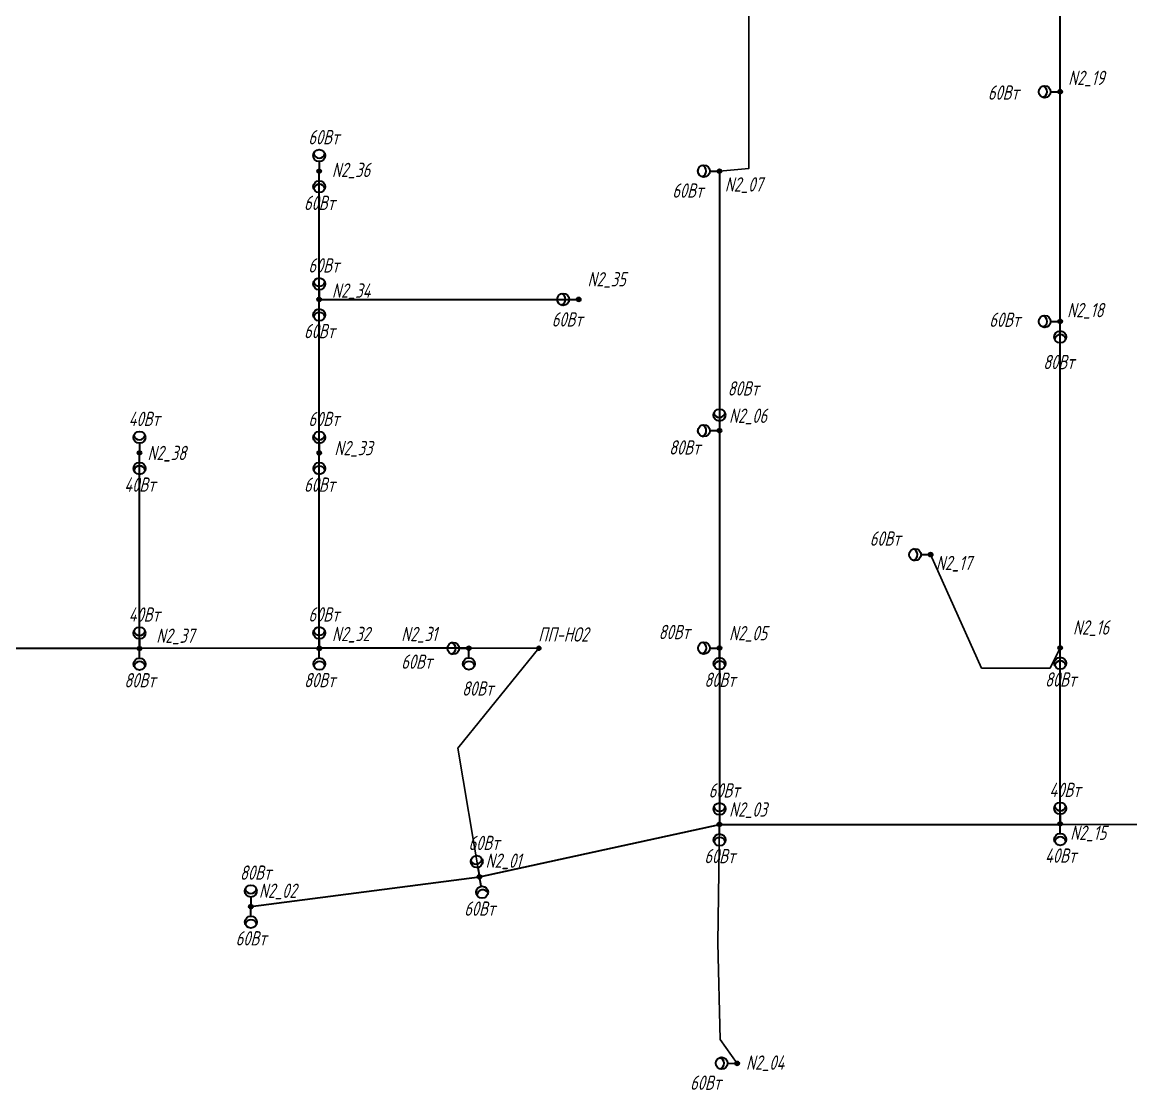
# Model space of a CAD drawing. Header units: millimetres. Extents: x 103153592 to 103552214, y 104936672 to 105182102.
# Drawn here: x 103341489 to 103457559, y 104958453 to 105070277 of the extents above; entities that cross this region are included whole.
import ezdxf

# ---------------------------------------------------------------- set-up
doc = ezdxf.new("R2010")
doc.units = ezdxf.units.MM
for name, color, linetype, lineweight in [('ЭО_Воздушная линия', 10, 'Continuous', 35), ('ЭО_Кабельная линия', 3, 'ID_N', 30), ('ЭО_Пл_Опора', 10, 'Continuous', 35), ('ЭО_Пл_Опора_Светильники', 10, 'Continuous', 35), ('ЭО_Пл_Светильники', 10, 'Continuous', 25), ('ЭО_Пл_Светильники_Текст', 10, 'Continuous', 20)]:
    doc.layers.add(name, color=color, linetype=linetype, lineweight=lineweight)
doc.styles.add('ПБГС', font='simplex.shx', dxfattribs={"width": 0.8, "oblique": 15})
doc.linetypes.add('ID_N', pattern='A,0,3,-3,["N",ПБГС,S=1.2,R=0,X=-1,Y=-0.5],-3,6', length=15)

# ---------------------------------------------------------------- blocks, each defined once
blk = doc.blocks.new('промежуточная')
h = blk.add_hatch(color=255)
edge = h.paths.add_edge_path()
edge.add_arc((0, 0), 0.833, 0, 360)
at = {"lineweight": 30}
blk.add_circle((0, 0), 0.833, dxfattribs=at)
blk = doc.blocks.new('*U119')
at = {"layer": 'ЭО_Пл_Светильники'}
blk.add_line((0, 2), (0, 0), dxfattribs=at)
at = {"layer": 'ЭО_Пл_Светильники', "linetype": 'ByBlock', "xscale": 250, "yscale": 250, "zscale": 250}
blk.add_blockref('промежуточная', (0, 0), dxfattribs=at)
at = {"style": 'ПБГС', "oblique": 15, "width": 0.7, "flags": 1}
blk.add_attdef('NAME', (0, -6), '', height=3.5, dxfattribs=at)
at = {"layer": 'ЭО_Пл_Светильники_Текст', "style": 'ПБГС', "oblique": 15, "width": 0.7, "flags": 1}
for tag, p in [('TYPE', (0, 0)), ('MANUFACTURER', (0, -12)), ('SPECIFICATION_SECTION', (0, -18)), ('POWER', (0, -24)), ('GROUP', (0, -30))]:
    blk.add_attdef(tag, p, '', height=3.5, dxfattribs=at)
at = {"layer": 'ЭО_Пл_Светильники_Текст', "style": 'ПБГС', "oblique": 15, "width": 0.7}
blk.add_attdef('N_PYLON', (922, -668), '', height=1500, dxfattribs=at)
blk = doc.blocks.new('*U120')
at = {"layer": 'ЭО_Пл_Светильники'}
blk.add_line((0, 2), (0, 0), dxfattribs=at)
at = {"layer": 'ЭО_Пл_Светильники', "linetype": 'ByBlock', "xscale": 250, "yscale": 250, "zscale": 250}
blk.add_blockref('промежуточная', (0, 0), dxfattribs=at)
at = {"style": 'ПБГС', "oblique": 15, "width": 0.7, "flags": 1}
blk.add_attdef('NAME', (0, -6), '', height=3.5, dxfattribs=at)
at = {"layer": 'ЭО_Пл_Светильники_Текст', "style": 'ПБГС', "oblique": 15, "width": 0.7, "flags": 1}
for tag, p in [('TYPE', (0, 0)), ('MANUFACTURER', (0, -12)), ('SPECIFICATION_SECTION', (0, -18)), ('POWER', (0, -24)), ('GROUP', (0, -30))]:
    blk.add_attdef(tag, p, '', height=3.5, dxfattribs=at)
at = {"layer": 'ЭО_Пл_Светильники_Текст', "style": 'ПБГС', "oblique": 15, "width": 0.7}
blk.add_attdef('N_PYLON', (1045, -1681), '', height=1500, dxfattribs=at)
blk = doc.blocks.new('*U70')
at = {"layer": 'ЭО_Пл_Светильники'}
blk.add_line((0, 2), (0, 0), dxfattribs=at)
at = {"layer": 'ЭО_Пл_Светильники', "linetype": 'ByBlock', "xscale": 250, "yscale": 250, "zscale": 250}
blk.add_blockref('промежуточная', (0, 0), dxfattribs=at)
at = {"style": 'ПБГС', "oblique": 15, "width": 0.7, "flags": 1}
blk.add_attdef('NAME', (0, -6), '', height=3.5, dxfattribs=at)
at = {"layer": 'ЭО_Пл_Светильники_Текст', "style": 'ПБГС', "oblique": 15, "width": 0.7}
blk.add_attdef('N_PYLON', (1334, 1376), '', height=1500, dxfattribs=at)
at = {"layer": 'ЭО_Пл_Светильники_Текст', "style": 'ПБГС', "oblique": 15, "width": 0.7, "flags": 1}
for tag, p in [('TYPE', (0, 0)), ('MANUFACTURER', (0, -12)), ('SPECIFICATION_SECTION', (0, -18)), ('POWER', (0, -24)), ('GROUP', (0, -30))]:
    blk.add_attdef(tag, p, '', height=3.5, dxfattribs=at)
blk = doc.blocks.new('*U71')
at = {"layer": 'ЭО_Пл_Светильники'}
blk.add_line((0, 2), (0, 0), dxfattribs=at)
at = {"layer": 'ЭО_Пл_Светильники', "linetype": 'ByBlock', "xscale": 250, "yscale": 250, "zscale": 250}
blk.add_blockref('промежуточная', (0, 0), dxfattribs=at)
at = {"style": 'ПБГС', "oblique": 15, "width": 0.7, "flags": 1}
blk.add_attdef('NAME', (0, -6), '', height=3.5, dxfattribs=at)
at = {"layer": 'ЭО_Пл_Светильники_Текст', "style": 'ПБГС', "oblique": 15, "width": 0.7}
blk.add_attdef('N_PYLON', (728, 435), '', height=1500, dxfattribs=at)
at = {"layer": 'ЭО_Пл_Светильники_Текст', "style": 'ПБГС', "oblique": 15, "width": 0.7, "flags": 1}
for tag, p in [('TYPE', (0, 0)), ('MANUFACTURER', (0, -12)), ('SPECIFICATION_SECTION', (0, -18)), ('POWER', (0, -24)), ('GROUP', (0, -30))]:
    blk.add_attdef(tag, p, '', height=3.5, dxfattribs=at)
blk = doc.blocks.new('*U73')
at = {"layer": 'ЭО_Пл_Светильники'}
blk.add_line((0, 2), (0, 0), dxfattribs=at)
at = {"layer": 'ЭО_Пл_Светильники', "linetype": 'ByBlock', "xscale": 250, "yscale": 250, "zscale": 250}
blk.add_blockref('промежуточная', (0, 0), dxfattribs=at)
at = {"style": 'ПБГС', "oblique": 15, "width": 0.7, "flags": 1}
blk.add_attdef('NAME', (0, -6), '', height=3.5, dxfattribs=at)
at = {"layer": 'ЭО_Пл_Светильники_Текст', "style": 'ПБГС', "oblique": 15, "width": 0.7}
blk.add_attdef('N_PYLON', (-7083, 741), '', height=1500, dxfattribs=at)
at = {"layer": 'ЭО_Пл_Светильники_Текст', "style": 'ПБГС', "oblique": 15, "width": 0.7, "flags": 1}
for tag, p in [('TYPE', (0, 0)), ('MANUFACTURER', (0, -12)), ('SPECIFICATION_SECTION', (0, -18)), ('POWER', (0, -24)), ('GROUP', (0, -30))]:
    blk.add_attdef(tag, p, '', height=3.5, dxfattribs=at)
blk = doc.blocks.new('*U78')
at = {"layer": 'ЭО_Пл_Светильники'}
blk.add_line((0, 2), (0, 0), dxfattribs=at)
at = {"layer": 'ЭО_Пл_Светильники', "linetype": 'ByBlock', "xscale": 250, "yscale": 250, "zscale": 250}
blk.add_blockref('промежуточная', (0, 0), dxfattribs=at)
at = {"style": 'ПБГС', "oblique": 15, "width": 0.7, "flags": 1}
blk.add_attdef('NAME', (0, -6), '', height=3.5, dxfattribs=at)
at = {"layer": 'ЭО_Пл_Светильники_Текст', "style": 'ПБГС', "oblique": 15, "width": 0.7}
blk.add_attdef('N_PYLON', (1334, 756), '', height=1500, dxfattribs=at)
at = {"layer": 'ЭО_Пл_Светильники_Текст', "style": 'ПБГС', "oblique": 15, "width": 0.7, "flags": 1}
for tag, p in [('TYPE', (0, 0)), ('MANUFACTURER', (0, -12)), ('SPECIFICATION_SECTION', (0, -18)), ('POWER', (0, -24)), ('GROUP', (0, -30))]:
    blk.add_attdef(tag, p, '', height=3.5, dxfattribs=at)
blk = doc.blocks.new('*U79')
at = {"layer": 'ЭО_Пл_Светильники'}
blk.add_line((0, 2), (0, 0), dxfattribs=at)
at = {"layer": 'ЭО_Пл_Светильники', "linetype": 'ByBlock', "xscale": 250, "yscale": 250, "zscale": 250}
blk.add_blockref('промежуточная', (0, 0), dxfattribs=at)
at = {"style": 'ПБГС', "oblique": 15, "width": 0.7, "flags": 1}
blk.add_attdef('NAME', (0, -6), '', height=3.5, dxfattribs=at)
at = {"layer": 'ЭО_Пл_Светильники_Текст', "style": 'ПБГС', "oblique": 15, "width": 0.7}
blk.add_attdef('N_PYLON', (1586, -238), '', height=1500, dxfattribs=at)
at = {"layer": 'ЭО_Пл_Светильники_Текст', "style": 'ПБГС', "oblique": 15, "width": 0.7, "flags": 1}
for tag, p in [('TYPE', (0, 0)), ('MANUFACTURER', (0, -12)), ('SPECIFICATION_SECTION', (0, -18)), ('POWER', (0, -24)), ('GROUP', (0, -30))]:
    blk.add_attdef(tag, p, '', height=3.5, dxfattribs=at)
blk = doc.blocks.new('*U72')
at = {"layer": 'ЭО_Пл_Светильники'}
blk.add_line((0, 2), (0, 0), dxfattribs=at)
at = {"layer": 'ЭО_Пл_Светильники', "linetype": 'ByBlock', "xscale": 250, "yscale": 250, "zscale": 250}
blk.add_blockref('промежуточная', (0, 0), dxfattribs=at)
at = {"style": 'ПБГС', "oblique": 15, "width": 0.7, "flags": 1}
blk.add_attdef('NAME', (0, -6), '', height=3.5, dxfattribs=at)
at = {"layer": 'ЭО_Пл_Светильники_Текст', "style": 'ПБГС', "oblique": 15, "width": 0.7}
blk.add_attdef('N_PYLON', (1334, 164), '', height=1500, dxfattribs=at)
at = {"layer": 'ЭО_Пл_Светильники_Текст', "style": 'ПБГС', "oblique": 15, "width": 0.7, "flags": 1}
for tag, p in [('TYPE', (0, 0)), ('MANUFACTURER', (0, -12)), ('SPECIFICATION_SECTION', (0, -18)), ('POWER', (0, -24)), ('GROUP', (0, -30))]:
    blk.add_attdef(tag, p, '', height=3.5, dxfattribs=at)
blk = doc.blocks.new('*U80')
at = {"layer": 'ЭО_Пл_Светильники'}
blk.add_line((0, 2), (0, 0), dxfattribs=at)
at = {"layer": 'ЭО_Пл_Светильники', "linetype": 'ByBlock', "xscale": 250, "yscale": 250, "zscale": 250}
blk.add_blockref('промежуточная', (0, 0), dxfattribs=at)
at = {"style": 'ПБГС', "oblique": 15, "width": 0.7, "flags": 1}
blk.add_attdef('NAME', (0, -6), '', height=3.5, dxfattribs=at)
at = {"layer": 'ЭО_Пл_Светильники_Текст', "style": 'ПБГС', "oblique": 15, "width": 0.7, "flags": 1}
for tag, p in [('TYPE', (0, 0)), ('MANUFACTURER', (0, -12)), ('SPECIFICATION_SECTION', (0, -18)), ('POWER', (0, -24)), ('GROUP', (0, -30))]:
    blk.add_attdef(tag, p, '', height=3.5, dxfattribs=at)
at = {"layer": 'ЭО_Пл_Светильники_Текст', "style": 'ПБГС', "oblique": 15, "width": 0.7}
blk.add_attdef('N_PYLON', (1334, -623), '', height=1500, dxfattribs=at)
blk = doc.blocks.new('*U84')
at = {"layer": 'ЭО_Пл_Светильники'}
blk.add_line((0, 2), (0, 0), dxfattribs=at)
at = {"layer": 'ЭО_Пл_Светильники', "linetype": 'ByBlock', "xscale": 250, "yscale": 250, "zscale": 250}
blk.add_blockref('промежуточная', (0, 0), dxfattribs=at)
at = {"style": 'ПБГС', "oblique": 15, "width": 0.7, "flags": 1}
blk.add_attdef('NAME', (0, -6), '', height=3.5, dxfattribs=at)
at = {"layer": 'ЭО_Пл_Светильники_Текст', "style": 'ПБГС', "oblique": 15, "width": 0.7}
blk.add_attdef('N_PYLON', (919, 1363), '', height=1500, dxfattribs=at)
at = {"layer": 'ЭО_Пл_Светильники_Текст', "style": 'ПБГС', "oblique": 15, "width": 0.7, "flags": 1}
for tag, p in [('TYPE', (0, 0)), ('MANUFACTURER', (0, -12)), ('SPECIFICATION_SECTION', (0, -18)), ('POWER', (0, -24)), ('GROUP', (0, -30))]:
    blk.add_attdef(tag, p, '', height=3.5, dxfattribs=at)
blk = doc.blocks.new('*U87')
at = {"layer": 'ЭО_Пл_Светильники'}
blk.add_line((0, 2), (0, 0), dxfattribs=at)
at = {"layer": 'ЭО_Пл_Светильники', "linetype": 'ByBlock', "xscale": 250, "yscale": 250, "zscale": 250}
blk.add_blockref('промежуточная', (0, 0), dxfattribs=at)
at = {"style": 'ПБГС', "oblique": 15, "width": 0.7, "flags": 1}
blk.add_attdef('NAME', (0, -6), '', height=3.5, dxfattribs=at)
at = {"layer": 'ЭО_Пл_Светильники_Текст', "style": 'ПБГС', "oblique": 15, "width": 0.7}
blk.add_attdef('N_PYLON', (1755, 592), '', height=1500, dxfattribs=at)
at = {"layer": 'ЭО_Пл_Светильники_Текст', "style": 'ПБГС', "oblique": 15, "width": 0.7, "flags": 1}
for tag, p in [('TYPE', (0, 0)), ('MANUFACTURER', (0, -12)), ('SPECIFICATION_SECTION', (0, -18)), ('POWER', (0, -24)), ('GROUP', (0, -30))]:
    blk.add_attdef(tag, p, '', height=3.5, dxfattribs=at)
blk = doc.blocks.new('*U30')
at = {"layer": 'ЭО_Пл_Светильники'}
blk.add_line((0, 2), (0, 0), dxfattribs=at)
at = {"layer": 'ЭО_Пл_Светильники', "linetype": 'ByBlock', "xscale": 250, "yscale": 250, "zscale": 250}
blk.add_blockref('промежуточная', (0, 0), dxfattribs=at)
at = {"style": 'ПБГС', "oblique": 15, "width": 0.7, "flags": 1}
blk.add_attdef('NAME', (0, -6), '', height=3.5, dxfattribs=at)
at = {"layer": 'ЭО_Пл_Светильники_Текст', "style": 'ПБГС', "oblique": 15, "width": 0.7, "flags": 1}
for tag, p in [('TYPE', (0, 0)), ('MANUFACTURER', (0, -12)), ('SPECIFICATION_SECTION', (0, -18)), ('POWER', (0, -24)), ('GROUP', (0, -30))]:
    blk.add_attdef(tag, p, '', height=3.5, dxfattribs=at)
at = {"layer": 'ЭО_Пл_Светильники_Текст', "style": 'ПБГС', "oblique": 15, "width": 0.7}
blk.add_attdef('N_PYLON', (839, -758), '', height=1500, dxfattribs=at)
blk = doc.blocks.new('*U101')
at = {"layer": 'ЭО_Пл_Светильники'}
blk.add_line((0, 2), (0, 0), dxfattribs=at)
at = {"layer": 'ЭО_Пл_Светильники', "linetype": 'ByBlock', "xscale": 250, "yscale": 250, "zscale": 250}
blk.add_blockref('промежуточная', (0, 0), dxfattribs=at)
at = {"style": 'ПБГС', "oblique": 15, "width": 0.7, "flags": 1}
blk.add_attdef('NAME', (0, -6), '', height=3.5, dxfattribs=at)
at = {"layer": 'ЭО_Пл_Светильники_Текст', "style": 'ПБГС', "oblique": 15, "width": 0.7}
blk.add_attdef('N_PYLON', (1000, 808), '', height=1500, dxfattribs=at)
at = {"layer": 'ЭО_Пл_Светильники_Текст', "style": 'ПБГС', "oblique": 15, "width": 0.7, "flags": 1}
for tag, p in [('TYPE', (0, 0)), ('MANUFACTURER', (0, -12)), ('SPECIFICATION_SECTION', (0, -18)), ('POWER', (0, -24)), ('GROUP', (0, -30))]:
    blk.add_attdef(tag, p, '', height=3.5, dxfattribs=at)
blk = doc.blocks.new('*U102')
at = {"layer": 'ЭО_Пл_Светильники'}
blk.add_line((0, 2), (0, 0), dxfattribs=at)
at = {"layer": 'ЭО_Пл_Светильники', "linetype": 'ByBlock', "xscale": 250, "yscale": 250, "zscale": 250}
blk.add_blockref('промежуточная', (0, 0), dxfattribs=at)
at = {"style": 'ПБГС', "oblique": 15, "width": 0.7, "flags": 1}
blk.add_attdef('NAME', (0, -6), '', height=3.5, dxfattribs=at)
at = {"layer": 'ЭО_Пл_Светильники_Текст', "style": 'ПБГС', "oblique": 15, "width": 0.7, "flags": 1}
for tag, p in [('TYPE', (0, 0)), ('MANUFACTURER', (0, -12)), ('SPECIFICATION_SECTION', (0, -18)), ('POWER', (0, -24)), ('GROUP', (0, -30))]:
    blk.add_attdef(tag, p, '', height=3.5, dxfattribs=at)
at = {"layer": 'ЭО_Пл_Светильники_Текст', "style": 'ПБГС', "oblique": 15, "width": 0.7}
blk.add_attdef('N_PYLON', (569, -2131), '', height=1500, dxfattribs=at)
blk = doc.blocks.new('*U50')
at = {"layer": 'ЭО_Пл_Светильники'}
blk.add_line((0, 2), (0, 0), dxfattribs=at)
at = {"layer": 'ЭО_Пл_Светильники', "linetype": 'ByBlock', "xscale": 250, "yscale": 250, "zscale": 250}
blk.add_blockref('промежуточная', (0, 0), dxfattribs=at)
at = {"style": 'ПБГС', "oblique": 15, "width": 0.7, "flags": 1}
blk.add_attdef('NAME', (0, -6), '', height=3.5, dxfattribs=at)
at = {"layer": 'ЭО_Пл_Светильники_Текст', "style": 'ПБГС', "oblique": 15, "width": 0.7}
blk.add_attdef('N_PYLON', (837, 698), '', height=1500, dxfattribs=at)
at = {"layer": 'ЭО_Пл_Светильники_Текст', "style": 'ПБГС', "oblique": 15, "width": 0.7, "flags": 1}
for tag, p in [('TYPE', (0, 0)), ('MANUFACTURER', (0, -12)), ('SPECIFICATION_SECTION', (0, -18)), ('POWER', (0, -24)), ('GROUP', (0, -30))]:
    blk.add_attdef(tag, p, '', height=3.5, dxfattribs=at)
blk = doc.blocks.new('*U57')
at = {"layer": 'ЭО_Пл_Светильники'}
blk.add_line((0, 2), (0, 0), dxfattribs=at)
at = {"layer": 'ЭО_Пл_Светильники', "linetype": 'ByBlock', "xscale": 250, "yscale": 250, "zscale": 250}
blk.add_blockref('промежуточная', (0, 0), dxfattribs=at)
at = {"style": 'ПБГС', "oblique": 15, "width": 0.7, "flags": 1}
blk.add_attdef('NAME', (0, -6), '', height=3.5, dxfattribs=at)
at = {"layer": 'ЭО_Пл_Светильники_Текст', "style": 'ПБГС', "oblique": 15, "width": 0.7}
blk.add_attdef('N_PYLON', (847, 914), '', height=1500, dxfattribs=at)
at = {"layer": 'ЭО_Пл_Светильники_Текст', "style": 'ПБГС', "oblique": 15, "width": 0.7, "flags": 1}
for tag, p in [('TYPE', (0, 0)), ('MANUFACTURER', (0, -12)), ('SPECIFICATION_SECTION', (0, -18)), ('POWER', (0, -24)), ('GROUP', (0, -30))]:
    blk.add_attdef(tag, p, '', height=3.5, dxfattribs=at)
blk = doc.blocks.new('*U74')
at = {"layer": 'ЭО_Пл_Светильники'}
blk.add_line((0, 2), (0, 0), dxfattribs=at)
at = {"layer": 'ЭО_Пл_Светильники', "linetype": 'ByBlock', "xscale": 250, "yscale": 250, "zscale": 250}
blk.add_blockref('промежуточная', (0, 0), dxfattribs=at)
at = {"style": 'ПБГС', "oblique": 15, "width": 0.7, "flags": 1}
blk.add_attdef('NAME', (0, -6), '', height=3.5, dxfattribs=at)
at = {"layer": 'ЭО_Пл_Светильники_Текст', "style": 'ПБГС', "oblique": 15, "width": 0.7}
blk.add_attdef('N_PYLON', (646, 951), '', height=1500, dxfattribs=at)
at = {"layer": 'ЭО_Пл_Светильники_Текст', "style": 'ПБГС', "oblique": 15, "width": 0.7, "flags": 1}
for tag, p in [('TYPE', (0, 0)), ('MANUFACTURER', (0, -12)), ('SPECIFICATION_SECTION', (0, -18)), ('POWER', (0, -24)), ('GROUP', (0, -30))]:
    blk.add_attdef(tag, p, '', height=3.5, dxfattribs=at)
blk = doc.blocks.new('*U77')
at = {"layer": 'ЭО_Пл_Светильники'}
blk.add_line((0, 2), (0, 0), dxfattribs=at)
at = {"layer": 'ЭО_Пл_Светильники', "linetype": 'ByBlock', "xscale": 250, "yscale": 250, "zscale": 250}
blk.add_blockref('промежуточная', (0, 0), dxfattribs=at)
at = {"style": 'ПБГС', "oblique": 15, "width": 0.7, "flags": 1}
blk.add_attdef('NAME', (0, -6), '', height=3.5, dxfattribs=at)
at = {"layer": 'ЭО_Пл_Светильники_Текст', "style": 'ПБГС', "oblique": 15, "width": 0.7, "flags": 1}
for tag, p in [('TYPE', (0, 0)), ('MANUFACTURER', (0, -12)), ('SPECIFICATION_SECTION', (0, -18)), ('POWER', (0, -24)), ('GROUP', (0, -30))]:
    blk.add_attdef(tag, p, '', height=3.5, dxfattribs=at)
at = {"layer": 'ЭО_Пл_Светильники_Текст', "style": 'ПБГС', "oblique": 15, "width": 0.7}
blk.add_attdef('N_PYLON', (548, -1629), '', height=1500, dxfattribs=at)
blk = doc.blocks.new('*U18')
at = {"layer": 'ЭО_Пл_Опора_Светильники'}
h = blk.add_hatch(color=256, dxfattribs=at)
h.dxf.hatch_style = 1
h.paths.add_polyline_path([(-199, -1, 1), (199, 1, 1)])
blk.add_line((4, -1000), (0, 0), dxfattribs=at)
for centre, radius in [((0, 0), 199), ((7, -1625), 625)]:
    blk.add_circle(centre, radius, dxfattribs=at)
blk.add_arc((8, -2000), 625, 17.69341, 162.77821, dxfattribs=at)
at = {"style": 'ПБГС', "oblique": 15, "width": 0.7, "flags": 1}
for tag, p, height in [('TYPE', (-1704, -2539), 525000), ('NAME', (0, -3506), 875), ('MANUFACTURER', (0, -5006), 875), ('SPECIFICATION_SECTION', (0, -6506), 875), ('GROUP', (0, -9506), 875)]:
    blk.add_attdef(tag, p, '', height=height, dxfattribs=at)
at = {"layer": 'ЭО_Пл_Светильники_Текст', "style": 'ПБГС', "oblique": 15, "width": 0.7}
blk.add_attdef('POWER', (-1593, -4072), '', height=1500, dxfattribs=at)
blk = doc.blocks.new('*U27')
at = {"layer": 'ЭО_Пл_Опора_Светильники'}
h = blk.add_hatch(color=256, dxfattribs=at)
h.dxf.hatch_style = 1
h.paths.add_polyline_path([(-199, 0, 1), (199, 0, 1)])
blk.add_line((0, -1000), (0, 0), dxfattribs=at)
for centre, radius in [((0, 0), 199), ((0, -1625), 625)]:
    blk.add_circle(centre, radius, dxfattribs=at)
blk.add_arc((0, -2000), 625, 17.45329, 162.53809, dxfattribs=at)
at = {"style": 'ПБГС', "oblique": 15, "width": 0.7, "flags": 1}
for tag, p, height in [('TYPE', (-1704, -2539), 525000), ('NAME', (0, -3506), 875), ('MANUFACTURER', (0, -5006), 875), ('SPECIFICATION_SECTION', (0, -6506), 875), ('GROUP', (0, -9506), 875)]:
    blk.add_attdef(tag, p, '', height=height, dxfattribs=at)
at = {"layer": 'ЭО_Пл_Светильники_Текст', "style": 'ПБГС', "oblique": 15, "width": 0.7}
blk.add_attdef('POWER', (-1787, -5003), '', height=1500, dxfattribs=at)
blk = doc.blocks.new('*U28')
at = {"layer": 'ЭО_Пл_Опора_Светильники'}
h = blk.add_hatch(color=256, dxfattribs=at)
h.dxf.hatch_style = 1
h.paths.add_polyline_path([(0, 199, 1), (0, -199, 1)])
blk.add_line((-1000, 0), (0, 0), dxfattribs=at)
for centre, radius in [((-1625, 0), 625), ((0, 0), 199)]:
    blk.add_circle(centre, radius, dxfattribs=at)
blk.add_arc((-2000, 1), 625, 287.44307, 72.52786, dxfattribs=at)
at = {"style": 'ПБГС', "oblique": 15, "width": 0.7, "flags": 1}
for tag, p, height in [('TYPE', (-1704, -2539), 525000), ('NAME', (0, -3506), 875), ('MANUFACTURER', (0, -5006), 875), ('SPECIFICATION_SECTION', (0, -6506), 875), ('GROUP', (0, -9506), 875)]:
    blk.add_attdef(tag, p, '', height=height, dxfattribs=at)
at = {"layer": 'ЭО_Пл_Светильники_Текст', "style": 'ПБГС', "oblique": 15, "width": 0.7}
blk.add_attdef('POWER', (-2828, -2845), '', height=1500, dxfattribs=at)
blk = doc.blocks.new('*U19')
at = {"layer": 'ЭО_Пл_Опора_Светильники'}
h = blk.add_hatch(color=256, dxfattribs=at)
h.dxf.hatch_style = 1
h.paths.add_polyline_path([(2, 199, 1), (-2, -199, 1)])
blk.add_line((-1000, 11), (0, 0), dxfattribs=at)
for centre, radius in [((-1625, 18), 625), ((0, 0), 199)]:
    blk.add_circle(centre, radius, dxfattribs=at)
blk.add_arc((-2000, 22), 625, 286.8307, 71.9155, dxfattribs=at)
at = {"style": 'ПБГС', "oblique": 15, "width": 0.7, "flags": 1}
for tag, p, height in [('TYPE', (-1704, -2539), 525000), ('NAME', (0, -3506), 875), ('MANUFACTURER', (0, -5006), 875), ('SPECIFICATION_SECTION', (0, -6506), 875), ('GROUP', (0, -9506), 875)]:
    blk.add_attdef(tag, p, '', height=height, dxfattribs=at)
at = {"layer": 'ЭО_Пл_Светильники_Текст', "style": 'ПБГС', "oblique": 15, "width": 0.7}
blk.add_attdef('POWER', (-4932, -2772), '', height=1500, dxfattribs=at)
blk = doc.blocks.new('*U21')
at = {"layer": 'ЭО_Пл_Опора_Светильники'}
h = blk.add_hatch(color=256, dxfattribs=at)
h.dxf.hatch_style = 1
h.paths.add_polyline_path([(-1, 199, 1), (1, -199, 1)])
blk.add_line((-1000, -6), (0, 0), dxfattribs=at)
for centre, radius in [((-1625, -9), 625), ((0, 0), 199)]:
    blk.add_circle(centre, radius, dxfattribs=at)
blk.add_arc((-2000, -11), 625, 287.78674, 72.87153, dxfattribs=at)
at = {"style": 'ПБГС', "oblique": 15, "width": 0.7, "flags": 1}
for tag, p, height in [('TYPE', (-1704, -2539), 525000), ('NAME', (0, -3506), 875), ('MANUFACTURER', (0, -5006), 875), ('SPECIFICATION_SECTION', (0, -6506), 875), ('GROUP', (0, -9506), 875)]:
    blk.add_attdef(tag, p, '', height=height, dxfattribs=at)
at = {"layer": 'ЭО_Пл_Светильники_Текст', "style": 'ПБГС', "oblique": 15, "width": 0.7}
blk.add_attdef('POWER', (-7430, -577), '', height=1500, dxfattribs=at)
blk = doc.blocks.new('*U22')
at = {"layer": 'ЭО_Пл_Опора_Светильники'}
h = blk.add_hatch(color=256, dxfattribs=at)
h.dxf.hatch_style = 1
h.paths.add_polyline_path([(199, 0, 1), (-199, 0, 1)])
blk.add_line((0, 1000), (0, 0), dxfattribs=at)
for centre, radius in [((0, 1625), 625), ((0, 0), 199)]:
    blk.add_circle(centre, radius, dxfattribs=at)
blk.add_arc((0, 2000), 625, 197.45867, 342.54346, dxfattribs=at)
at = {"style": 'ПБГС', "oblique": 15, "width": 0.7, "flags": 1}
for tag, p, height in [('TYPE', (-1704, -2539), 525000), ('NAME', (0, -3506), 875), ('MANUFACTURER', (0, -5006), 875), ('SPECIFICATION_SECTION', (0, -6506), 875), ('GROUP', (0, -9506), 875)]:
    blk.add_attdef(tag, p, '', height=height, dxfattribs=at)
at = {"layer": 'ЭО_Пл_Светильники_Текст', "style": 'ПБГС', "oblique": 15, "width": 0.7}
blk.add_attdef('POWER', (-1140, 2808), '', height=1500, dxfattribs=at)
blk = doc.blocks.new('*U105')
at = {"layer": 'ЭО_Пл_Опора_Светильники'}
h = blk.add_hatch(color=256, dxfattribs=at)
h.dxf.hatch_style = 1
h.paths.add_polyline_path([(0, 199, 1), (0, -199, 1)])
blk.add_line((-1000, 0), (0, 0), dxfattribs=at)
for centre, radius in [((-1625, 0), 625), ((0, 0), 199)]:
    blk.add_circle(centre, radius, dxfattribs=at)
blk.add_arc((-2000, 0), 625, 287.46347, 72.54826, dxfattribs=at)
at = {"style": 'ПБГС', "oblique": 15, "width": 0.7, "flags": 1}
for tag, p, height in [('TYPE', (-1704, -2539), 525000), ('NAME', (0, -3506), 875), ('MANUFACTURER', (0, -5006), 875), ('SPECIFICATION_SECTION', (0, -6506), 875), ('GROUP', (0, -9506), 875)]:
    blk.add_attdef(tag, p, '', height=height, dxfattribs=at)
at = {"layer": 'ЭО_Пл_Светильники_Текст', "style": 'ПБГС', "oblique": 15, "width": 0.7}
blk.add_attdef('POWER', (-7575, -840), '', height=1500, dxfattribs=at)
blk = doc.blocks.new('*U82')
at = {"layer": 'ЭО_Пл_Опора_Светильники'}
h = blk.add_hatch(color=256, dxfattribs=at)
h.dxf.hatch_style = 1
h.paths.add_polyline_path([(-196, -35, 1), (196, 35, 1)])
blk.add_line((174, -985), (0, 0), dxfattribs=at)
for centre, radius in [((0, 0), 199), ((282, -1600), 625)]:
    blk.add_circle(centre, radius, dxfattribs=at)
blk.add_arc((347, -1970), 625, 27.4576, 172.5424, dxfattribs=at)
at = {"style": 'ПБГС', "oblique": 15, "width": 0.7, "flags": 1}
for tag, p, height in [('TYPE', (-1704, -2539), 525000), ('NAME', (0, -3506), 875), ('MANUFACTURER', (0, -5006), 875), ('SPECIFICATION_SECTION', (0, -6506), 875), ('GROUP', (0, -9506), 875)]:
    blk.add_attdef(tag, p, '', height=height, dxfattribs=at)
at = {"layer": 'ЭО_Пл_Светильники_Текст', "style": 'ПБГС', "oblique": 15, "width": 0.7}
blk.add_attdef('POWER', (-1593, -4072), '', height=1500, dxfattribs=at)
blk = doc.blocks.new('*U83')
at = {"layer": 'ЭО_Пл_Опора_Светильники'}
h = blk.add_hatch(color=256, dxfattribs=at)
h.dxf.hatch_style = 1
h.paths.add_polyline_path([(196, 35, 1), (-196, -35, 1)])
blk.add_line((-174, 985), (0, 0), dxfattribs=at)
for centre, radius in [((-282, 1600), 625), ((0, 0), 199)]:
    blk.add_circle(centre, radius, dxfattribs=at)
blk.add_arc((-347, 1970), 625, 207.4576, 352.5424, dxfattribs=at)
at = {"style": 'ПБГС', "oblique": 15, "width": 0.7, "flags": 1}
for tag, p, height in [('TYPE', (-1704, -2539), 525000), ('NAME', (0, -3506), 875), ('MANUFACTURER', (0, -5006), 875), ('SPECIFICATION_SECTION', (0, -6506), 875), ('GROUP', (0, -9506), 875)]:
    blk.add_attdef(tag, p, '', height=height, dxfattribs=at)
at = {"layer": 'ЭО_Пл_Светильники_Текст', "style": 'ПБГС', "oblique": 15, "width": 0.7}
blk.add_attdef('POWER', (-1140, 2808), '', height=1500, dxfattribs=at)
blk = doc.blocks.new('*U62')
at = {"layer": 'ЭО_Пл_Опора_Светильники'}
h = blk.add_hatch(color=256, dxfattribs=at)
h.dxf.hatch_style = 1
h.paths.add_polyline_path([(-199, -1, 1), (199, 1, 1)])
blk.add_line((4, -1000), (0, 0), dxfattribs=at)
for centre, radius in [((0, 0), 199), ((7, -1625), 625)]:
    blk.add_circle(centre, radius, dxfattribs=at)
blk.add_arc((8, -2000), 625, 17.69341, 162.77821, dxfattribs=at)
at = {"style": 'ПБГС', "oblique": 15, "width": 0.7, "flags": 1}
for tag, p, height in [('TYPE', (-1704, -2539), 525000), ('NAME', (0, -3506), 875), ('MANUFACTURER', (0, -5006), 875), ('SPECIFICATION_SECTION', (0, -6506), 875), ('GROUP', (0, -9506), 875)]:
    blk.add_attdef(tag, p, '', height=height, dxfattribs=at)
at = {"layer": 'ЭО_Пл_Светильники_Текст', "style": 'ПБГС', "oblique": 15, "width": 0.7}
blk.add_attdef('POWER', (-708, -4966), '', height=1500, dxfattribs=at)
blk = doc.blocks.new('*U63')
at = {"layer": 'ЭО_Пл_Опора_Светильники'}
h = blk.add_hatch(color=256, dxfattribs=at)
h.dxf.hatch_style = 1
h.paths.add_polyline_path([(-1, 199, 1), (1, -199, 1)])
blk.add_line((-1000, -4), (0, 0), dxfattribs=at)
for centre, radius in [((-1625, -7), 625), ((0, 0), 199)]:
    blk.add_circle(centre, radius, dxfattribs=at)
blk.add_arc((-2000, -9), 625, 287.71315, 72.79795, dxfattribs=at)
at = {"style": 'ПБГС', "oblique": 15, "width": 0.7, "flags": 1}
for tag, p, height in [('TYPE', (-1704, -2539), 525000), ('NAME', (0, -3506), 875), ('MANUFACTURER', (0, -5006), 875), ('SPECIFICATION_SECTION', (0, -6506), 875), ('GROUP', (0, -9506), 875)]:
    blk.add_attdef(tag, p, '', height=height, dxfattribs=at)
at = {"layer": 'ЭО_Пл_Светильники_Текст', "style": 'ПБГС', "oblique": 15, "width": 0.7}
blk.add_attdef('POWER', (-7083, -2155), '', height=1500, dxfattribs=at)
blk = doc.blocks.new('*U90')
at = {"layer": 'ЭО_Пл_Опора_Светильники'}
h = blk.add_hatch(color=256, dxfattribs=at)
h.dxf.hatch_style = 1
h.paths.add_polyline_path([(-1, 199, 1), (1, -199, 1)])
blk.add_line((-1000, -4), (0, 0), dxfattribs=at)
for centre, radius in [((-1625, -7), 625), ((0, 0), 199)]:
    blk.add_circle(centre, radius, dxfattribs=at)
blk.add_arc((-2000, -9), 625, 287.71315, 72.79795, dxfattribs=at)
at = {"style": 'ПБГС', "oblique": 15, "width": 0.7, "flags": 1}
for tag, p, height in [('TYPE', (-1704, -2539), 525000), ('NAME', (0, -3506), 875), ('MANUFACTURER', (0, -5006), 875), ('SPECIFICATION_SECTION', (0, -6506), 875), ('GROUP', (0, -9506), 875)]:
    blk.add_attdef(tag, p, '', height=height, dxfattribs=at)
at = {"layer": 'ЭО_Пл_Светильники_Текст', "style": 'ПБГС', "oblique": 15, "width": 0.7}
blk.add_attdef('POWER', (-6379, 930), '', height=1500, dxfattribs=at)
blk = doc.blocks.new('*U91')
at = {"layer": 'ЭО_Пл_Опора_Светильники'}
h = blk.add_hatch(color=256, dxfattribs=at)
h.dxf.hatch_style = 1
h.paths.add_polyline_path([(199, 0, 1), (-199, 0, 1)])
blk.add_line((0, 1000), (0, 0), dxfattribs=at)
for centre, radius in [((0, 1625), 625), ((0, 0), 199)]:
    blk.add_circle(centre, radius, dxfattribs=at)
blk.add_arc((0, 2000), 625, 197.46914, 342.55393, dxfattribs=at)
at = {"style": 'ПБГС', "oblique": 15, "width": 0.7, "flags": 1}
for tag, p, height in [('TYPE', (-1704, -2539), 525000), ('NAME', (0, -3506), 875), ('MANUFACTURER', (0, -5006), 875), ('SPECIFICATION_SECTION', (0, -6506), 875), ('GROUP', (0, -9506), 875)]:
    blk.add_attdef(tag, p, '', height=height, dxfattribs=at)
at = {"layer": 'ЭО_Пл_Светильники_Текст', "style": 'ПБГС', "oblique": 15, "width": 0.7}
blk.add_attdef('POWER', (856, 3669), '', height=1500, dxfattribs=at)
blk = doc.blocks.new('*U92')
at = {"layer": 'ЭО_Пл_Опора_Светильники'}
h = blk.add_hatch(color=256, dxfattribs=at)
h.dxf.hatch_style = 1
h.paths.add_polyline_path([(-1, 199, 1), (1, -199, 1)])
blk.add_line((-1000, -4), (0, 0), dxfattribs=at)
for centre, radius in [((-1625, -7), 625), ((0, 0), 199)]:
    blk.add_circle(centre, radius, dxfattribs=at)
blk.add_arc((-2000, -9), 625, 287.71315, 72.79795, dxfattribs=at)
at = {"style": 'ПБГС', "oblique": 15, "width": 0.7, "flags": 1}
for tag, p, height in [('TYPE', (-1704, -2539), 525000), ('NAME', (0, -3506), 875), ('MANUFACTURER', (0, -5006), 875), ('SPECIFICATION_SECTION', (0, -6506), 875), ('GROUP', (0, -9506), 875)]:
    blk.add_attdef(tag, p, '', height=height, dxfattribs=at)
at = {"layer": 'ЭО_Пл_Светильники_Текст', "style": 'ПБГС', "oblique": 15, "width": 0.7}
blk.add_attdef('POWER', (-5274, -2512), '', height=1500, dxfattribs=at)
blk = doc.blocks.new('*U127')
at = {"layer": 'ЭО_Пл_Светильники'}
blk.add_line((0, 2), (0, 0), dxfattribs=at)
at = {"layer": 'ЭО_Пл_Светильники', "linetype": 'ByBlock', "xscale": 250, "yscale": 250, "zscale": 250}
blk.add_blockref('промежуточная', (0, 0), dxfattribs=at)
at = {"style": 'ПБГС', "oblique": 15, "width": 0.7, "flags": 1}
blk.add_attdef('NAME', (0, -6), '', height=3.5, dxfattribs=at)
at = {"layer": 'ЭО_Пл_Светильники_Текст', "style": 'ПБГС', "oblique": 15, "width": 0.7}
blk.add_attdef('N_PYLON', (-76, 694), '', height=1500, dxfattribs=at)
at = {"layer": 'ЭО_Пл_Светильники_Текст', "style": 'ПБГС', "oblique": 15, "width": 0.7, "flags": 1}
for tag, p in [('TYPE', (0, 0)), ('MANUFACTURER', (0, -12)), ('SPECIFICATION_SECTION', (0, -18)), ('POWER', (0, -24)), ('GROUP', (0, -30))]:
    blk.add_attdef(tag, p, '', height=3.5, dxfattribs=at)

msp = doc.modelspace()

# ---------------------------------------------------------------- linework, layer by layer
at = {"layer": 'ЭО_Воздушная линия'}
for p, q in [((103450163, 105062994), (103450165, 105087997)), ((103450165, 105038937), (103450163, 105062994)), ((103372595, 105041247), (103372586, 105054673)), ((103414486, 105054665), (103414491, 105027497)), ((103372591, 105025161), (103372595, 105041247)), ((103450167, 105004754), (103450165, 105038937)), ((103414491, 105027497), (103414496, 105004724)), ((103372595, 105004689), (103372591, 105025161)), ((103353771, 105004676), (103329233, 105004655)), ((103372595, 105004702), (103353771, 105004676)), ((103388252, 105004702), (103372595, 105004702)), ((103414496, 105004724), (103414500, 104986258)), ((103450167, 104986312), (103450167, 105004754)), ((103389360, 104980745), (103414500, 104986258)), ((103414500, 104986260), (103450167, 104986260)), ((103450167, 104986260), (103475167, 104986345)), ((103365428, 104977643), (103389360, 104980745))]:
    msp.add_line(p, q, dxfattribs=at)
for points in [[(103372589, 105041247), (103399758, 105041240)], [(103353771, 105004674), (103353768, 105025166)]]:
    msp.add_lwpolyline(points, dxfattribs=at)
at = {"layer": 'ЭО_Кабельная линия'}
for points in [[(103414486, 105054665), (103417566, 105054944), (103417565, 105079445), (103414481, 105078913)], [(103436600, 105014513), (103441934, 105002625), (103449112, 105002625), (103450167, 105004752)], [(103395581, 105004705), (103387096, 104994237), (103389360, 104980745)], [(103388251, 105004702), (103395581, 105004705)], [(103414500, 104986258), (103414312, 104973847), (103414565, 104963719), (103416348, 104961224)]]:
    msp.add_lwpolyline(points, dxfattribs=at)

# ---------------------------------------------------------------- block references
at = {"layer": 'ЭО_Пл_Опора'}
for name, p, values in [('*U50', (103450165, 105062994), {'N_PYLON': 'N2_19'}), ('*U80', (103372586, 105054673), {'N_PYLON': 'N2_36'}), ('*U102', (103414486, 105054663), {'N_PYLON': 'N2_07'}), ('*U84', (103399758, 105041237), {'N_PYLON': 'N2_35'}), ('*U72', (103372589, 105041244), {'N_PYLON': 'N2_34'}), ('*U71', (103450165, 105038934), {'N_PYLON': 'N2_18'}), ('*U101', (103414491, 105027495), {'N_PYLON': 'N2_06'}), ('*U30', (103353768, 105025163), {'N_PYLON': 'N2_38'}), ('*U79', (103372591, 105025158), {'N_PYLON': 'N2_33'}), ('*U77', (103436600, 105014511), {'N_PYLON': 'N2_17'}), ('*U87', (103353771, 105004673), {'N_PYLON': 'N2_37'}), ('*U78', (103372595, 105004689), {'N_PYLON': 'N2_32'}), ('*U73', (103388252, 105004702), {'N_PYLON': 'N2_31'}), ('*U127', (103395581, 105004702), {'N_PYLON': 'ПП-НО2'}), ('*U101', (103414496, 105004724), {'N_PYLON': 'N2_05'}), ('*U70', (103450167, 105004752), {'N_PYLON': 'N2_16'}), ('*U101', (103414500, 104986258), {'N_PYLON': 'N2_03'}), ('*U120', (103450167, 104986309), {'N_PYLON': 'N2_15'}), ('*U74', (103389358, 104980754), {'N_PYLON': 'N2_01'}), ('*U57', (103365428, 104977643), {'N_PYLON': 'N2_02'}), ('*U119', (103416348, 104961224), {'N_PYLON': 'N2_04'})]:
    msp.add_blockref(name, p, dxfattribs=at).add_auto_attribs(values)
at = {"layer": 'ЭО_Пл_Светильники'}
for name, p, values in [('*U105', (103450166, 105062994), {'POWER': '60Вт'}), ('*U22', (103372586, 105054673), {'POWER': '60Вт'}), ('*U18', (103372586, 105054673), {'POWER': '60Вт'}), ('*U19', (103414486, 105054663), {'POWER': '60Вт'}), ('*U22', (103372589, 105041244), {'POWER': '60Вт'}), ('*U28', (103399758, 105041240), {'POWER': '60Вт'}), ('*U18', (103372589, 105041244), {'POWER': '60Вт'}), ('*U21', (103450165, 105038937), {'POWER': '60Вт'}), ('*U27', (103450166, 105038934), {'POWER': '80Вт'}), ('*U91', (103414491, 105027497), {'POWER': '80Вт'}), ('*U22', (103353769, 105025166), {'POWER': '40Вт'}), ('*U22', (103372591, 105025158), {'POWER': '60Вт'}), ('*U92', (103414491, 105027497), {'POWER': '80Вт'}), ('*U18', (103353769, 105025166), {'POWER': '40Вт'}), ('*U18', (103372591, 105025158), {'POWER': '60Вт'}), ('*U90', (103436600, 105014511), {'POWER': '60Вт'}), ('*U22', (103353772, 105004673), {'POWER': '40Вт'}), ('*U22', (103372595, 105004689), {'POWER': '60Вт'}), ('*U90', (103414496, 105004724), {'POWER': '80Вт'}), ('*U18', (103353772, 105004673), {'POWER': '80Вт'}), ('*U18', (103372595, 105004689), {'POWER': '80Вт'}), ('*U63', (103388252, 105004702), {'POWER': '60Вт'}), ('*U62', (103388252, 105004702), {'POWER': '80Вт'}), ('*U18', (103414496, 105004724), {'POWER': '80Вт'}), ('*U18', (103450167, 105004754), {'POWER': '80Вт'}), ('*U22', (103414500, 104986258), {'POWER': '60Вт'}), ('*U22', (103450167, 104986309), {'POWER': '40Вт'}), ('*U18', (103414500, 104986258), {'POWER': '60Вт'}), ('*U18', (103450167, 104986309), {'POWER': '40Вт'}), ('*U83', (103389359, 104980754), {'POWER': '60Вт'}), ('*U22', (103365428, 104977643), {'POWER': '80Вт'}), ('*U82', (103389359, 104980754), {'POWER': '60Вт'}), ('*U18', (103365428, 104977643), {'POWER': '60Вт'}), ('*U19', (103416348, 104961224), {'POWER': '60Вт'})]:
    msp.add_blockref(name, p, dxfattribs=at).add_auto_attribs(values)

doc.saveas('drawing.dxf')
